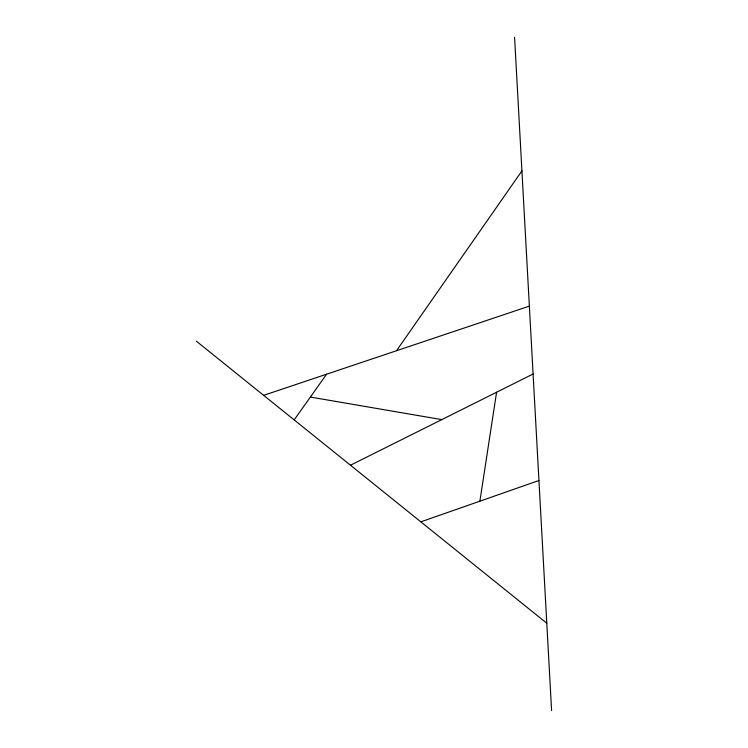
<?xml version="1.0" encoding="UTF-8"?>
<svg xmlns="http://www.w3.org/2000/svg" width="748" height="748" viewBox="0 0 748 748"><rect width="100%" height="100%" fill="white"/><g stroke="black" fill="none" stroke-linecap="round" stroke-linejoin="round"><path stroke-width="1.12" d="M479.889 501.179L496.588 392.233M396.505 350.737L521.926 170.909M294.179 419.918L326.586 374.206M350.485 465.228L533.09 374M420.834 521.852L538.943 480.506M263.642 395.337L529.36 306.128M310.383 397.057L441.788 419.619M196.406 341.219L546.788 623.224M514.587 37.4L551.594 710.6"/></g></svg>
